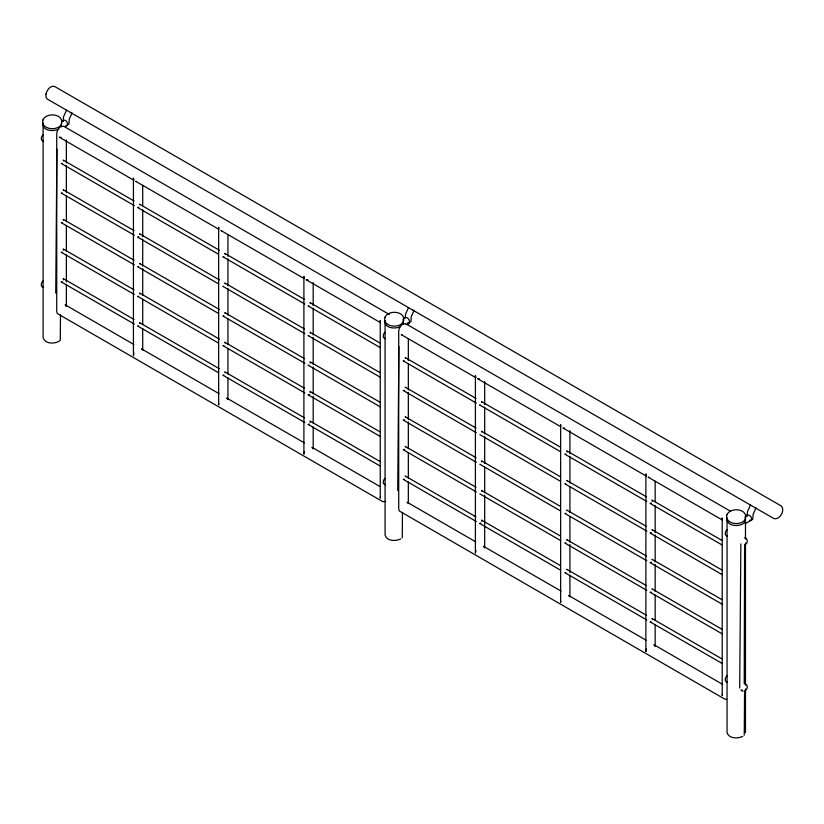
<?xml version="1.0" encoding="UTF-8"?>
<svg xmlns="http://www.w3.org/2000/svg" width="824" height="824" viewBox="0 0 824 824"><rect width="100%" height="100%" fill="white"/><g stroke="black" fill="none" stroke-linecap="round" stroke-linejoin="round"><path stroke-width="1.24" d="M744.597 544.695L744.237 683.652C748.213 684.147 747.965 688.668 745.483 690.615M60.482 314.933L60.296 340.343C55.599 344.278 45.176 344.401 43.105 337.686L43.105 125.042M402.267 537.784L402.462 512.374M744.247 735.224L744.577 690.749M56.918 149.041L55.744 293.076M398.898 346.482L397.724 490.517M740.869 543.922L739.694 687.958M63.551 250.259L63.201 248.941L134.085 289.863M63.551 279.882L63.201 278.553L134.085 319.485M218.803 403.616L218.659 404.924L218.659 227.228L218.803 228.382M310.37 363.147L310.02 361.829L379.802 402.112M310.37 392.76L310.02 391.441L379.802 431.724M310.37 422.382L310.02 421.054L379.802 461.347M380.379 496.903L380.245 498.221L380.245 320.526L380.379 321.679M481.875 521.396L481.525 520.068L560.196 565.491M567.108 452.139L566.758 450.821L646.541 496.882M560.773 601.046L560.639 602.365L560.639 424.669L560.773 425.823M652.351 501.353L652 500.034L721.773 540.317M722.36 694.344L722.215 695.652L722.215 517.956L722.36 519.11M133.972 353.012L133.426 355.721L133.426 178.025L133.972 180.085M304.447 451.439L303.901 454.137L303.901 276.442L304.447 278.512M475.953 550.453L475.397 553.151L475.397 375.456L475.953 377.526M646.428 648.879L645.872 651.578L645.872 473.882L646.428 475.942M43.167 123.085C41.622 130.882 53.632 131.933 58.628 129.1M385.148 320.526C383.593 328.323 395.602 329.363 400.598 326.531M727.118 517.966C725.027 528.297 748.305 527.906 745.195 517.544M61.316 126.69L61.512 123.229M403.297 324.12L403.214 320.103M66.528 110.179L63.53 116.802L63.252 121.591M408.508 307.609L405.501 314.232L405.233 317.961M750.479 505.05L747.481 511.673L747.214 516.463M43.105 134.806C41.066 136.434 40.098 140.574 43.497 141.316M43.105 280.912C41.066 282.539 40.098 286.68 43.497 287.422M385.076 332.247C383.047 333.875 382.068 338.015 385.467 338.757M385.076 478.353C383.047 479.98 382.068 484.121 385.467 484.862M727.056 529.688C725.017 531.315 724.049 535.456 727.448 536.197M745.483 544.51C748.542 542.717 747.275 537.299 744.597 537.887M727.056 675.793C725.017 677.421 724.049 681.561 727.448 682.303M138.937 207.164L137.608 207.524L218.494 254.225M138.937 236.787L137.608 237.137L218.494 283.837M309.402 394.438L308.083 394.789L380.08 436.359M309.402 424.051L308.083 424.412L380.08 465.972M404.563 419.756L403.245 420.116L476.344 462.316M404.563 449.379L403.245 449.729L476.344 491.938M480.907 523.065L479.589 523.425L560.475 570.126M651.382 503.031L650.064 503.382L722.061 544.952M651.382 532.644L650.064 532.994L722.061 574.565M651.382 562.256L650.064 562.617L722.061 604.177M62.037 121.375C65.529 116.905 70.668 125.804 65.055 126.608M403.039 319.372C407.2 313.254 413.442 324.048 406.067 324.604M745.02 516.803C747.615 511.92 753.97 517.863 750.54 520.614L749.428 520.315M745.143 523.714L752.724 519.357L753.167 514.166L756.03 507.914L754.928 507.615M400.804 538.886C395.932 541.399 386.847 541.389 385.076 535.126L385.076 322.483M742.784 736.326C737.913 738.829 728.828 738.829 727.056 732.567L727.056 519.923M62.233 163.348L61.264 163.44L134.374 205.65M62.233 192.96L61.264 193.063L134.374 235.262M62.233 222.583L61.264 222.676L134.374 264.885M62.233 252.196L61.264 252.288L134.374 294.498M62.233 281.808L61.264 281.911L134.374 324.11M138.576 266.657L137.608 266.749L218.494 313.45M223.819 256.635L222.851 256.728L304.839 304.066M138.576 296.269L137.608 296.372L218.494 343.072M138.576 325.892L137.608 325.985L218.494 372.685M223.819 315.87L222.851 315.963L304.839 363.302M223.819 345.483L222.851 345.575L304.839 392.924M223.819 375.105L222.851 375.198L304.839 422.537M404.203 360.788L403.245 360.881L476.344 403.091M404.203 390.401L403.245 390.494L476.344 432.703M404.203 479.249L403.245 479.341L476.344 521.551M385.745 501.394L382.82 501.682L57.289 313.511L56.732 311.441L56.732 133.745C56.897 130.274 59.781 125.289 63.788 126.299L389.319 314.48M565.789 454.076L564.821 454.168L646.819 501.507M565.789 483.688L564.821 483.781L646.819 531.13M565.789 513.311L564.821 513.404L646.819 560.742M565.789 542.923L564.821 543.016L646.819 590.355M565.789 572.536L564.821 572.639L646.819 619.978M651.032 592.137L650.064 592.229L722.061 633.8M651.032 621.749L650.064 621.842L722.061 663.413M742.105 690.182L740.941 690.069L743.001 691.284M61.161 137.371L59.307 137.206L133.529 180.054M223.458 286.402L222.851 286.35L304.839 333.689M307.98 279.872L306.137 279.707L380.348 322.555M308.701 306.003L308.083 305.941L380.08 347.512M308.701 335.615L308.083 335.564L380.08 377.124M308.701 365.228L308.083 365.176L380.08 406.747M479.486 378.886L477.632 378.721L560.732 426.708M480.196 405.017L479.589 404.955L560.475 451.655M563.729 428.202L564.718 428.099M726.644 699.288L724.801 699.123L399.259 510.942L398.713 508.882L398.713 331.186C398.878 327.715 401.762 322.73 405.758 323.739L730.641 511.313M66.054 125.681L69 123.981L69.216 119.284L72.079 113.032L70.977 112.744M412.958 310.184L414.06 310.473L411.197 316.725L410.97 321.422L409.023 323.029L407.458 322.874M136.516 181.548L135.661 181.29L218.762 229.268M221.749 230.761L220.894 230.493L303.994 278.481M402.143 334.915L401.288 334.647L475.5 377.495M648.962 477.415L648.107 477.148L722.318 519.995M479.867 434.66L560.475 481.278M479.867 464.283L560.475 510.89M479.867 493.895L560.475 540.503M562.874 427.934L645.975 475.912M134.085 201.015L63.201 160.093L63.602 160.979M219.328 250.228L139.544 204.167L139.895 204.671M304.561 299.442L224.787 253.38L225.179 254.266M379.802 342.877L310.02 302.593L310.421 303.479M476.066 398.456L405.171 357.534L405.532 358.038M560.196 447.03L481.525 401.607L481.916 402.493M134.085 230.638L63.201 189.705L63.602 190.591M219.328 279.851L139.544 233.789L139.895 234.294M304.561 329.054L224.787 282.993L225.179 283.878M379.802 372.5L310.02 332.206L310.421 333.092M476.066 428.078L405.171 387.146L405.532 387.651M560.196 476.643L481.525 431.22L481.916 432.106M646.541 526.495L566.758 480.433L567.108 480.938M721.773 569.93L652 529.647L652.351 530.151M134.085 260.25L63.201 219.328L63.602 220.214M219.328 309.464L139.544 263.402L139.895 263.907M304.561 358.677L224.787 312.615L225.179 313.501M476.066 457.691L405.171 416.759L405.532 417.263M560.196 506.255L481.525 460.843L481.916 461.728M646.541 556.107L566.758 510.056L567.108 510.55M721.773 599.553L652 559.259L652.351 559.764M219.328 339.076L139.544 293.014L139.946 293.9M304.561 388.289L224.787 342.228L225.179 343.114M476.066 487.303L405.171 446.381L405.532 446.886M560.196 535.878L481.525 490.455L481.916 491.341M646.541 585.73L566.758 539.669L567.108 540.173M721.773 629.165L652 588.882L652.351 589.387M219.328 368.699L139.544 322.637L139.946 323.523M304.561 417.902L224.787 371.851L225.179 372.726M476.066 516.926L405.171 475.994L405.532 476.499M646.541 615.343L566.758 569.281L567.108 569.786M721.773 658.788L652 618.494L652.392 619.38M133.828 344.442L65.148 304.787L66.219 306.312M219.06 393.645L141.501 348.871L142.15 349.479M304.303 442.859L226.734 398.074L227.805 399.599M379.534 486.304L311.977 447.288L313.038 448.812M475.798 541.873L407.128 502.228L407.787 502.836M561.041 591.086L483.472 546.302L484.543 547.826M646.274 640.299L568.715 595.515L569.363 596.123M722.627 684.373L653.947 644.729L655.018 646.253M745.483 519.923L745.483 539.133M745.483 542.975L745.483 685.166M745.483 689.008L745.483 732.567M655.162 481.226L655.162 501.703M655.162 505.534L655.162 532.407M655.162 534.972L655.162 561.844M655.162 564.399L655.162 591.23M655.162 595.062L655.162 620.596M655.162 624.427L655.162 646.129M569.92 430.736L569.92 453.767M569.92 456.321L569.92 483.204M569.92 487.036L569.92 512.631M569.92 516.473L569.92 542.027M569.92 544.571L569.92 572.659M569.92 575.214L569.92 596.916M484.687 381.522L484.687 404.553M484.687 407.118L484.687 433.991M484.687 436.545L484.687 463.418M484.687 467.26L484.687 492.814M484.687 495.368L484.687 547.702M408.333 338.726L408.333 360.479M408.333 364.321L408.333 389.906M408.333 392.471L408.333 419.344M408.333 421.898L408.333 448.73M408.333 452.561L408.333 478.095M408.333 481.927L408.333 503.629M313.182 282.508L313.182 305.539M313.182 308.104L313.182 334.977M313.182 337.531L313.182 364.404M313.182 366.968L313.182 393.8M313.182 396.344L313.182 423.155M313.182 426.987L313.182 448.689M227.949 234.572L227.949 256.326M227.949 258.89L227.949 285.763M227.949 288.318L227.949 315.19M227.949 319.032L227.949 344.587M227.949 348.418L227.949 373.942M227.949 377.773L227.949 399.475M142.707 185.359L142.707 205.835M142.707 209.677L142.707 236.55M142.707 239.115L142.707 265.987M142.707 268.542L142.707 295.373M142.707 299.205L142.707 324.738M142.707 328.56L142.707 350.262M66.363 139.977L66.363 162.956M66.363 165.511L66.363 192.322M66.363 196.143L66.363 221.728M66.363 225.56L66.363 251.155M66.363 254.997L66.363 281.87M66.363 284.424L66.363 306.188M42.91 119.995C40.366 131.212 63.252 131.675 61.749 120.716C59.956 113.115 45.773 113.032 42.91 119.995M384.89 317.436C382.666 327.756 401.618 329.034 403.729 320.433C405.058 310.73 387.888 309.742 384.89 317.436M726.861 514.866C724.317 526.083 747.203 526.546 745.699 515.597C743.876 508.006 729.745 507.914 726.861 514.866M45.969 94.101L45.969 97.18L47.298 99.076L774.004 518.636C779.844 520.037 785.426 510.365 781.286 506.008L54.59 86.448C50.161 85.16 46.855 90.372 45.969 94.101"/></g></svg>
